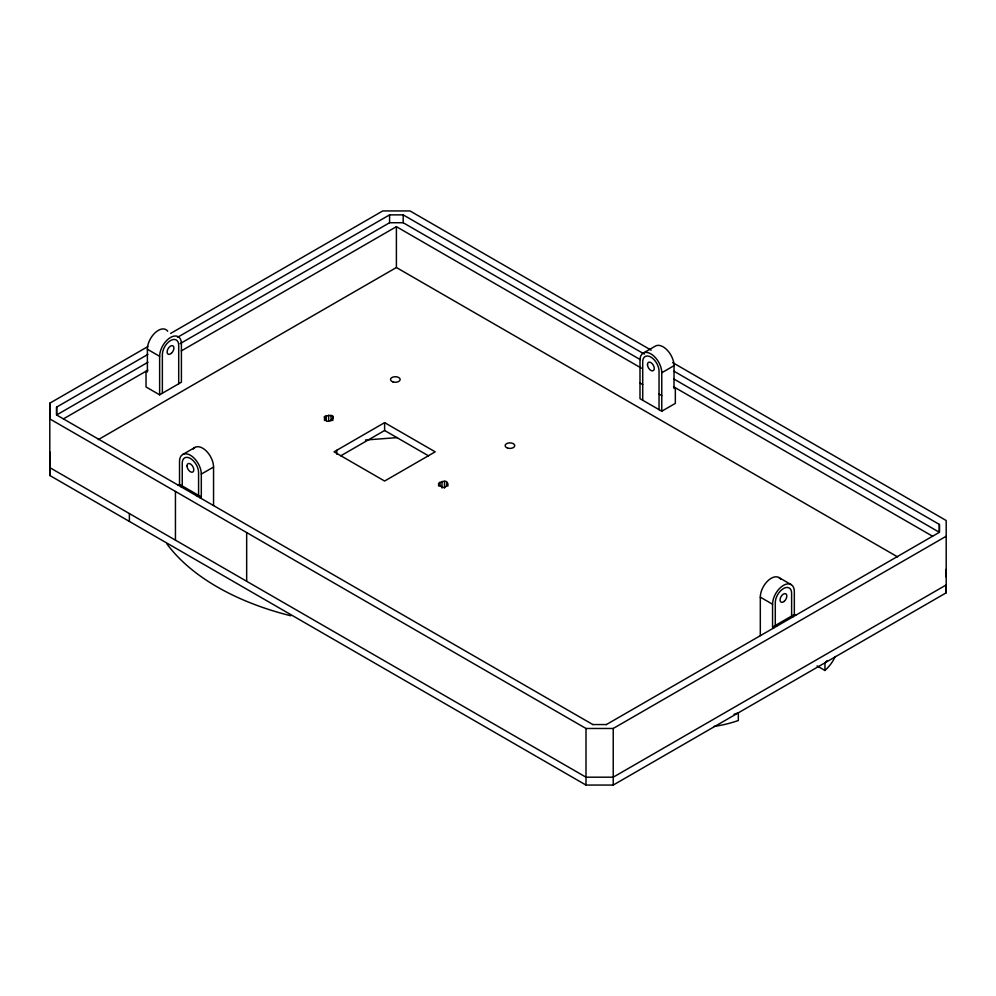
<?xml version="1.0" encoding="UTF-8"?>
<svg xmlns="http://www.w3.org/2000/svg" width="996" height="996" viewBox="0 0 996 996"><rect width="100%" height="100%" fill="white"/><g stroke="black" fill="none" stroke-linecap="round" stroke-linejoin="round"><path stroke-width="1.49" d="M672.711 362.619L946.2 520.522L946.2 592.807L613.225 785.06L585.997 785.06L49.8 475.478L49.8 451.91M147.819 346.596L49.8 403.193L49.8 418.905L585.997 728.474L613.225 728.474L946.2 536.234M147.906 354.402L56.61 407.115L56.61 414.971L592.881 724.59M201.304 496.942L179.529 484.367L179.529 461.534A15.401 8.889 60 0 1 190.41 455.247A15.401 8.889 60 0 1 201.304 474.108L201.304 496.942L199.935 497.726M639.992 383.024L639.992 360.179A15.401 8.889 60 0 1 650.886 353.891A15.401 8.889 60 0 1 661.767 372.753L661.767 411.211L639.992 398.686L639.992 383.024L642.719 384.593M673.993 371.222L939.39 524.444L939.39 532.3L606.315 724.602M438.601 483.434C445.922 496.045 453.803 474.457 438.601 483.434L438.601 486.048M324.484 416.602C326.252 429.724 343.197 410.638 324.484 416.602L324.484 420.524M159.634 394.827L181.409 382.215L181.409 343.757A15.401 8.889 -60 0 0 170.528 337.47A15.401 8.889 -60 0 0 159.634 356.319L159.634 394.827L146.026 386.971L146.026 371.209L147.383 371.994L147.383 349.247A15.401 8.889 -60 0 1 155.463 332.452A15.401 8.889 -60 0 1 167.702 331.232M170.64 333.423L382.775 210.94L410.003 210.94L651.16 350.169M177.45 337.358L389.585 214.875L403.193 214.875L644.35 354.103M147.906 362.27L56.61 414.971L56.61 407.115M180.127 343.657L389.585 222.731L403.193 222.731L640.303 359.631M63.408 418.905L147.844 370.163M181.309 350.903L396.396 226.665L641.436 368.184M98.318 439.61L396.396 267.526L897.558 556.876M182.716 454.487L194.967 447.416M178.16 485.152L179.529 484.367M201.304 474.108L213.555 467.037A15.401 8.889 60 0 0 205.475 450.229A15.401 8.889 60 0 0 193.236 449.022M180.886 486.733L182.243 485.948L182.243 463.152A11.554 6.673 60 0 1 190.41 458.446A11.554 6.673 60 0 1 198.578 472.59L198.578 495.373L197.22 496.157M384.618 422.64L334.058 451.835L384.618 481.031L435.19 451.835L384.618 422.64L384.618 430.496L428.529 455.844M340.769 455.819L384.618 430.496M643.179 353.132L655.43 346.06A15.401 8.889 60 0 1 667.295 350.194A15.401 8.889 60 0 1 674.018 365.681L674.018 388.515L675.338 387.755L675.338 403.38L661.767 411.211M661.767 372.753L674.018 365.681M794.335 614.482L794.335 591.649A15.401 8.889 -60 0 0 783.454 585.362A15.401 8.889 -60 0 0 772.56 604.223L772.56 627.057L794.335 614.482L795.704 615.267M365.408 440.02L397.354 437.593M592.807 724.553L606.415 724.553M673.993 379.078L939.39 532.3L939.39 524.444M673.52 386.709L932.592 536.234M659.041 394.018L661.767 395.586M778.897 577.518L791.148 584.602M780.627 579.124A15.401 8.889 -60 0 0 768.377 580.344A15.401 8.889 -60 0 0 760.309 597.152L772.56 604.223M792.978 616.835L791.621 616.051L791.621 593.267A11.554 6.673 -60 0 0 783.454 588.549A11.554 6.673 -60 0 0 775.286 602.692L775.286 625.476L776.643 626.272M772.56 627.057L773.917 627.841M817.031 665.888L824.962 670.47A85.021 49.09 0 0 0 835.246 656.451M147.383 349.247L159.634 356.319M49.8 467.622L585.997 777.191L613.225 777.191L946.2 584.951L946.2 592.807M946.2 569.239L946.2 577.095M824.962 670.47L824.962 662.801A85.021 49.09 0 0 0 827.19 660.609M760.309 597.152L760.309 635.647M659.041 409.73L659.041 371.234A11.554 6.673 60 0 0 650.874 357.091A11.554 6.673 60 0 0 642.719 361.797L642.719 400.255M613.225 728.474L613.225 785.06M585.997 728.474L585.997 785.06M447.901 483.434L447.901 486.048M446.656 482.189L446.656 486.11M444.49 481.466L444.49 488.015M442 481.466L442 488.015M439.846 482.189L439.846 486.11M403.193 214.875L403.193 222.731M396.396 226.665L396.396 267.526M389.585 214.875L389.585 222.731M336.785 450.267L336.785 454.188M332.813 416.602L332.813 420.524M331.058 415.581L331.058 420.822M328.643 415.208L328.643 420.449M326.24 415.581L326.24 420.822M246.672 532.574L246.672 581.291M213.555 467.037L213.555 505.495M178.695 383.784L178.695 345.276A11.554 6.673 -60 0 0 170.528 340.557A11.554 6.673 -60 0 0 162.36 354.7L162.36 393.159M175.445 491.439L175.445 540.168M129.38 513.575L129.38 521.431M49.8 403.193L49.8 475.478M290.807 615.777A236.662 136.639 0 0 1 166.954 543.978M734.052 714.257A85.021 49.09 0 0 0 738.335 712.812L738.335 720.482A85.021 49.09 0 0 1 714.07 726.42M784.325 601.26A4.818 2.776 -60 0 0 785.856 593.815A4.818 2.776 -60 0 0 780.167 598.857A4.818 2.776 -60 0 0 784.325 601.26M647.475 364.548A4.818 2.776 60 0 0 652.579 370.898A4.818 2.776 60 0 0 652.579 364.1A4.818 2.776 60 0 0 647.475 364.548M187.011 465.904A4.818 2.776 60 0 0 192.116 472.253A4.818 2.776 60 0 0 192.116 465.456A4.818 2.776 60 0 0 187.011 465.904M171.412 353.281A4.818 2.776 -60 0 0 172.931 345.824A4.818 2.776 -60 0 0 167.241 350.866A4.818 2.776 -60 0 0 171.412 353.281M392.934 381.891A4.818 2.776 0 0 0 400.155 379.476A4.818 2.776 0 0 0 392.934 377.073A4.818 2.776 0 0 0 392.934 381.891M507.537 448.051A4.818 2.776 0 0 0 514.758 445.648A4.818 2.776 0 0 0 507.537 443.245A4.818 2.776 0 0 0 507.537 448.051"/></g></svg>
